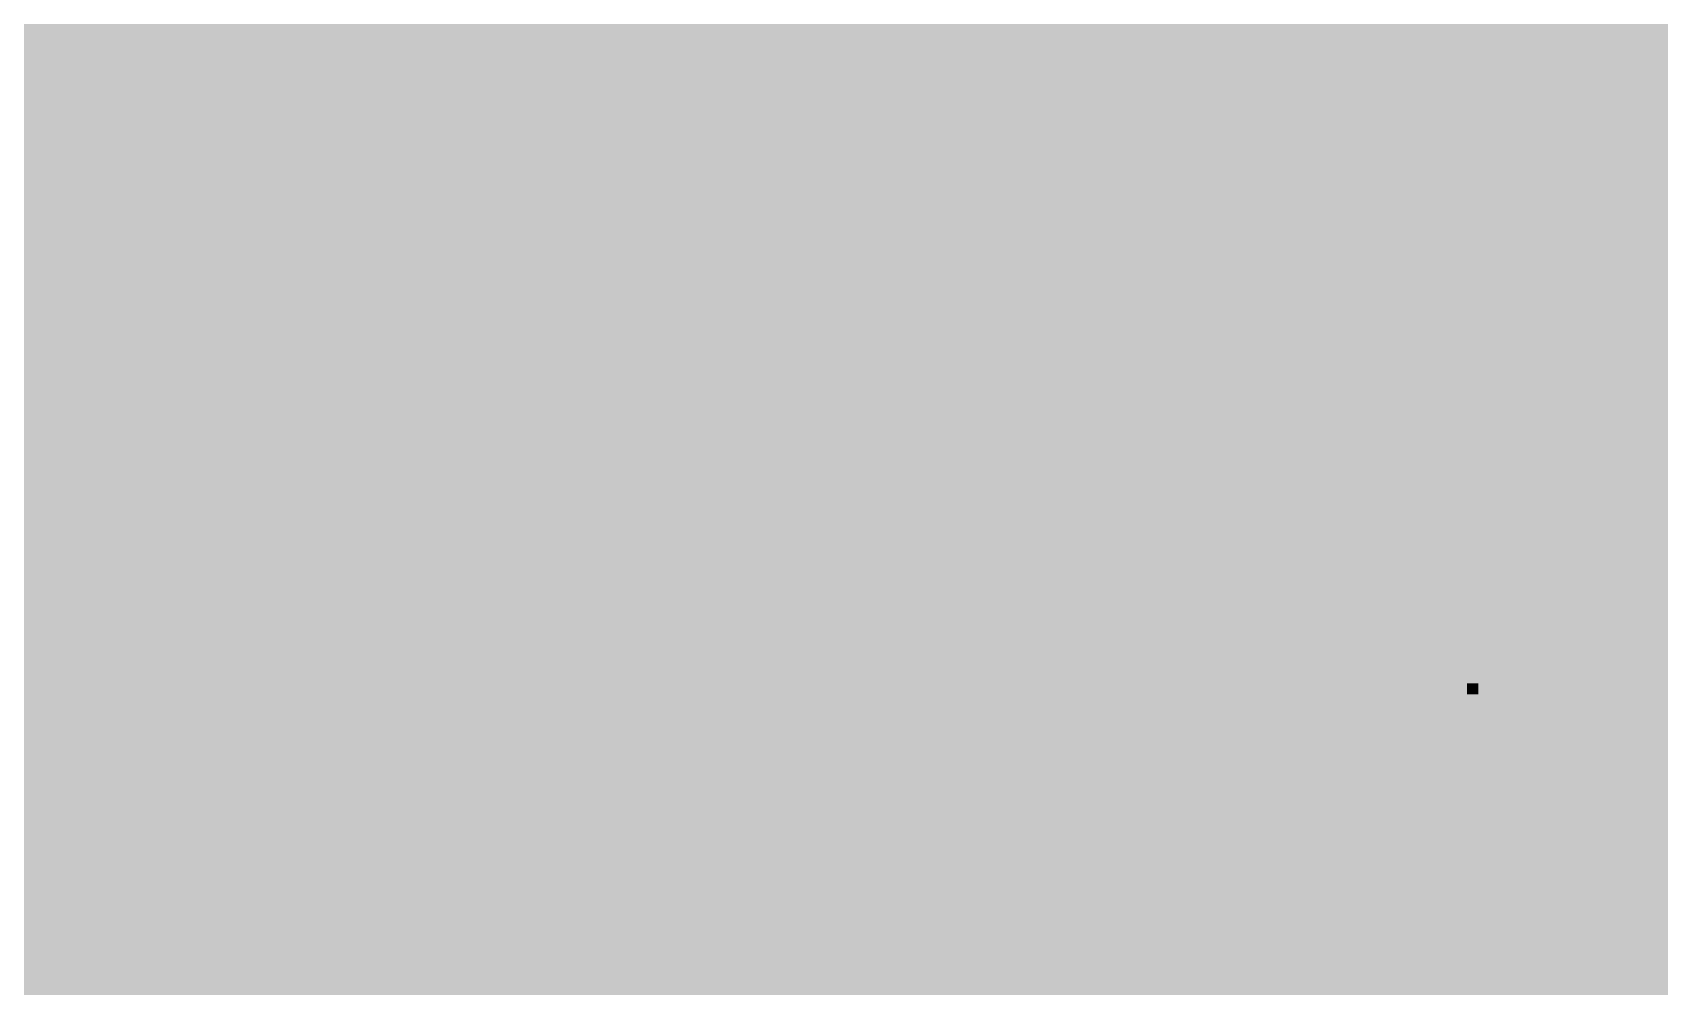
# Model space of a CAD drawing. Extents: x -121 to 151, y -197 to 34.
# Drawn here: x 6.599 to 10.309, y 6.253 to 8.43 of the extents above; entities that cross this region are included whole.
import ezdxf

# ---------------------------------------------------------------- set-up
doc = ezdxf.new("R2010")
doc.units = 0
for name, color, linetype in [('Bottom', 6, 'CONTINUOUS'), ('Bottom_Silk', 11, 'CONTINUOUS'), ('Top', 5, 'CONTINUOUS'), ('Top_Mask', 3, 'CONTINUOUS'), ('Top_Paste', 4, 'CONTINUOUS')]:
    doc.layers.add(name, color=color, linetype=linetype)

msp = doc.modelspace()

# ---------------------------------------------------------------- linework, layer by layer
at = {"layer": 'Bottom', "linetype": 'CONTINUOUS', "const_width": 0.635}
for points in [[(6.1949, 8.6592), (15.0175, 8.6592)], [(6.2842, 8.0275), (14.9778, 8.0275)], [(5.9568, 7.3958), (15.2556, 7.3958)], [(6.2049, 6.7642), (17.1606, 6.7642)], [(6.2484, 6.5011), (10.2508, 2.4963)], [(6.6811, 6.1325), (32.7082, 6.1325)]]:
    msp.add_lwpolyline(points, dxfattribs=at)
at = {"layer": 'Bottom_Silk'}
for points in [[(6.8733, 8.4434), (10.5057, 8.4434), (6.8733, 8.4151), (10.5057, 8.4151)], [(6.8733, 8.4182), (7.4318, 8.4182), (6.8733, 8.3923), (7.4318, 8.3923)], [(6.8733, 8.393), (7.4067, 8.393), (6.8733, 8.3671), (7.4067, 8.3671)], [(7.6101, 8.4182), (8.2197, 8.4182), (7.6101, 8.3923), (8.2197, 8.3923)], [(7.6101, 8.393), (8.1938, 8.393), (7.6101, 8.3671), (8.1938, 8.3671)], [(9.7178, 8.4182), (10.3274, 8.4182), (9.7178, 8.3923), (10.3274, 8.3923)], [(9.7178, 8.393), (10.3023, 8.393), (9.7178, 8.3671), (10.3023, 8.3671)], [(6.8733, 8.3671), (7.3815, 8.3671), (6.8733, 8.3419), (7.3815, 8.3419)], [(7.6353, 8.3671), (8.1687, 8.3671), (7.6353, 8.3419), (8.1687, 8.3419)], [(9.7437, 8.3671), (10.2771, 8.3671), (9.7437, 8.3419), (10.2771, 8.3419)], [(6.8733, 8.3419), (7.3815, 8.3419), (6.8733, 8.316), (7.3815, 8.316)], [(6.8733, 8.3168), (7.3815, 8.3168), (6.8733, 8.2908), (7.3815, 8.2908)], [(7.6353, 8.3419), (8.1687, 8.3419), (7.6353, 8.316), (8.1687, 8.316)], [(7.6353, 8.3168), (8.1687, 8.3168), (7.6353, 8.2908), (8.1687, 8.2908)], [(9.7437, 8.3419), (10.2771, 8.3419), (9.7437, 8.316), (10.2771, 8.316)], [(9.7437, 8.3168), (10.2771, 8.3168), (9.7437, 8.2908), (10.2771, 8.2908)], [(6.8733, 8.2916), (7.3815, 8.2916), (6.8733, 8.2657), (7.3815, 8.2657)], [(7.6353, 8.2916), (8.1687, 8.2916), (7.6353, 8.2657), (8.1687, 8.2657)], [(9.7437, 8.2916), (10.2771, 8.2916), (9.7437, 8.2657), (10.2771, 8.2657)], [(6.8733, 8.2657), (7.3815, 8.2657), (6.8733, 8.2397), (7.3815, 8.2397)], [(6.8733, 8.2405), (7.3815, 8.2405), (6.8733, 8.2146), (7.3815, 8.2146)], [(7.6353, 8.2657), (8.1687, 8.2657), (7.6353, 8.2397), (8.1687, 8.2397)], [(7.6353, 8.2405), (8.1687, 8.2405), (7.6353, 8.2146), (8.1687, 8.2146)], [(9.7437, 8.2657), (10.2771, 8.2657), (9.7437, 8.2397), (10.2771, 8.2397)], [(9.7437, 8.2405), (10.2771, 8.2405), (9.7437, 8.2146), (10.2771, 8.2146)], [(6.8733, 8.2153), (7.3815, 8.2153), (6.8733, 8.1894), (7.3815, 8.1894)], [(7.6353, 8.2153), (8.1687, 8.2153), (7.6353, 8.1894), (8.1687, 8.1894)], [(9.7437, 8.2153), (10.2771, 8.2153), (9.7437, 8.1894), (10.2771, 8.1894)], [(6.8733, 8.1894), (7.4318, 8.1894), (6.8733, 8.1635), (7.4318, 8.1635)], [(6.8733, 8.1642), (7.6863, 8.1642), (6.8733, 8.1383), (7.6863, 8.1383)], [(7.6101, 8.1894), (8.1687, 8.1894), (7.6101, 8.1635), (8.1687, 8.1635)], [(7.8639, 8.1642), (8.1687, 8.1642), (7.8639, 8.1383), (8.1687, 8.1383)], [(8.7272, 8.1642), (9.1844, 8.1642), (8.7272, 8.1383), (9.1844, 8.1383)], [(9.794, 8.1894), (10.2261, 8.1894), (9.794, 8.1642), (10.2261, 8.1642)], [(6.8733, 8.1391), (7.6604, 8.1391), (6.8733, 8.1132), (7.6604, 8.1132)], [(7.889, 8.1391), (8.1687, 8.1391), (7.889, 8.1132), (8.1687, 8.1132)], [(8.7272, 8.1391), (9.2103, 8.1391), (8.7272, 8.1132), (9.2103, 8.1132)], [(6.8733, 8.1132), (7.6353, 8.1132), (6.8733, 8.0872), (7.6353, 8.0872)], [(7.9149, 8.1132), (8.1687, 8.1132), (7.9149, 8.088), (8.1687, 8.088)], [(8.7021, 8.1132), (9.2355, 8.1132), (8.7021, 8.088), (9.2355, 8.088)], [(6.8733, 8.088), (7.6353, 8.088), (6.8733, 8.0621), (7.6353, 8.0621)], [(6.8733, 8.0628), (7.6353, 8.0628), (6.8733, 8.0369), (7.6353, 8.0369)], [(7.9149, 8.088), (8.1687, 8.088), (7.9149, 8.0628), (8.1687, 8.0628)], [(7.9149, 8.0628), (8.1687, 8.0628), (7.9149, 8.0369), (8.1687, 8.0369)], [(8.7021, 8.088), (9.2355, 8.088), (8.7021, 8.0621), (9.2355, 8.0621)], [(8.7021, 8.0628), (9.2355, 8.0628), (8.7021, 8.0369), (9.2355, 8.0369)], [(6.8733, 8.0369), (7.6353, 8.0369), (6.8733, 8.011), (7.6353, 8.011)], [(7.9149, 8.0369), (8.1687, 8.0369), (7.9149, 8.0117), (8.1687, 8.0117)], [(8.7021, 8.0369), (9.2355, 8.0369), (8.7021, 8.0117), (9.2355, 8.0117)], [(6.8733, 8.0117), (7.6353, 8.0117), (6.8733, 7.9858), (7.6353, 7.9858)], [(6.8733, 7.9866), (7.6353, 7.9866), (6.8733, 7.9606), (7.6353, 7.9606)], [(7.9149, 8.0117), (8.1687, 8.0117), (7.9149, 7.9866), (8.1687, 7.9866)], [(7.9149, 7.9866), (8.1687, 7.9866), (7.9149, 7.9606), (8.1687, 7.9606)], [(8.7021, 8.0117), (9.2355, 8.0117), (8.7021, 7.9858), (9.2355, 7.9858)], [(8.7021, 7.9866), (9.2355, 7.9866), (8.7021, 7.9606), (9.2355, 7.9606)], [(6.8733, 7.9614), (7.6353, 7.9614), (6.8733, 7.9347), (7.6353, 7.9347)], [(7.9149, 7.9614), (8.1687, 7.9614), (7.9149, 7.9355), (8.1687, 7.9355)], [(8.7021, 7.9614), (9.2355, 7.9614), (8.7021, 7.9355), (9.2355, 7.9355)], [(6.8733, 7.9355), (7.6604, 7.9355), (6.8733, 7.9095), (7.6604, 7.9095)], [(6.8733, 7.9103), (7.6863, 7.9103), (6.8733, 7.8844), (7.6863, 7.8844)], [(7.8639, 7.9103), (8.1176, 7.9103), (7.8639, 7.8844), (8.1176, 7.8844)], [(7.889, 7.9355), (8.1435, 7.9355), (7.889, 7.9103), (8.1435, 7.9103)], [(8.651, 7.9103), (9.2606, 7.9103), (8.651, 7.8844), (9.2606, 7.8844)], [(8.6769, 7.9355), (9.2606, 7.9355), (8.6769, 7.9095), (9.2606, 7.9095)], [(6.8733, 7.8851), (7.9652, 7.8851), (6.8733, 7.8584), (7.9652, 7.8584)], [(8.4735, 7.8851), (8.7531, 7.8851), (8.4735, 7.8592), (8.7531, 7.8592)], [(8.9055, 7.8851), (9.7178, 7.8851), (8.9055, 7.8584), (9.7178, 7.8584)], [(10.0737, 7.8851), (10.2261, 7.8851), (10.0737, 7.8592), (10.2261, 7.8592)], [(6.8733, 7.8592), (7.9401, 7.8592), (6.8733, 7.8333), (7.9401, 7.8333)], [(6.8733, 7.834), (7.9149, 7.834), (6.8733, 7.8081), (7.9149, 7.8081)], [(8.4224, 7.8592), (8.7272, 7.8592), (8.4224, 7.834), (8.7272, 7.834)], [(8.4224, 7.834), (8.7021, 7.834), (8.4224, 7.8081), (8.7021, 7.8081)], [(8.9307, 7.8592), (9.7437, 7.8592), (8.9307, 7.8333), (9.7437, 7.8333)], [(8.9558, 7.834), (9.7437, 7.834), (8.9558, 7.8081), (9.7437, 7.8081)], [(10.0226, 7.834), (10.2771, 7.834), (10.0226, 7.8081), (10.2771, 7.8081)], [(10.0485, 7.8592), (10.2771, 7.8592), (10.0485, 7.834), (10.2771, 7.834)], [(6.8733, 7.8089), (7.9149, 7.8089), (6.8733, 7.7822), (7.9149, 7.7822)], [(8.4224, 7.8089), (8.7021, 7.8089), (8.4224, 7.7829), (8.7021, 7.7829)], [(8.9558, 7.8089), (9.7437, 7.8089), (8.9558, 7.7829), (9.7437, 7.7829)], [(10.0226, 7.8089), (10.2771, 7.8089), (10.0226, 7.7829), (10.2771, 7.7829)], [(6.8733, 7.7829), (7.9149, 7.7829), (6.8733, 7.757), (7.9149, 7.757)], [(6.8733, 7.7578), (7.9149, 7.7578), (6.8733, 7.7319), (7.9149, 7.7319)], [(8.4224, 7.7829), (8.7021, 7.7829), (8.4224, 7.7578), (8.7021, 7.7578)], [(8.4224, 7.7578), (8.7021, 7.7578), (8.4224, 7.7326), (8.7021, 7.7326)], [(8.9558, 7.7829), (9.7437, 7.7829), (8.9558, 7.757), (9.7437, 7.757)], [(8.9558, 7.7578), (9.7437, 7.7578), (8.9558, 7.7319), (9.7437, 7.7319)], [(10.0226, 7.7829), (10.2771, 7.7829), (10.0226, 7.7578), (10.2771, 7.7578)], [(10.0226, 7.7578), (10.2771, 7.7578), (10.0226, 7.7326), (10.2771, 7.7326)], [(6.8733, 7.7326), (7.9149, 7.7326), (6.8733, 7.7059), (7.9149, 7.7059)], [(8.4224, 7.7326), (8.7021, 7.7326), (8.4224, 7.7067), (8.7021, 7.7067)], [(8.9558, 7.7326), (9.7437, 7.7326), (8.9558, 7.7067), (9.7437, 7.7067)], [(10.0226, 7.7326), (10.2771, 7.7326), (10.0226, 7.7067), (10.2771, 7.7067)], [(6.8733, 7.7074), (7.9149, 7.7074), (6.8733, 7.6808), (7.9149, 7.6808)], [(6.8733, 7.6815), (7.889, 7.6815), (6.8733, 7.6556), (7.889, 7.6556)], [(8.3973, 7.6815), (8.7272, 7.6815), (8.3973, 7.6564), (8.7272, 7.6564)], [(8.4224, 7.7074), (8.7021, 7.7074), (8.4224, 7.6815), (8.7021, 7.6815)], [(8.9307, 7.6815), (9.7178, 7.6815), (8.9307, 7.6556), (9.7178, 7.6556)], [(8.9558, 7.7074), (9.7437, 7.7074), (8.9558, 7.6808), (9.7437, 7.6808)], [(10.0226, 7.7074), (10.2771, 7.7074), (10.0226, 7.6815), (10.2771, 7.6815)], [(10.0485, 7.6815), (10.3023, 7.6815), (10.0485, 7.6564), (10.3023, 7.6564)], [(6.8733, 7.6564), (7.8639, 7.6564), (6.8733, 7.6304), (7.8639, 7.6304)], [(8.3973, 7.6564), (8.7272, 7.6564), (8.3973, 7.6304), (8.7272, 7.6304)], [(8.9307, 7.6564), (9.7178, 7.6564), (8.9307, 7.6304), (9.7178, 7.6304)], [(10.0485, 7.6564), (10.3274, 7.6564), (10.0485, 7.6304), (10.3274, 7.6304)], [(6.8733, 7.6312), (7.6863, 7.6312), (6.8733, 7.6045), (7.6863, 7.6045)], [(8.2197, 7.6312), (8.4735, 7.6312), (8.2197, 7.6053), (8.4735, 7.6053)], [(8.651, 7.6312), (9.2606, 7.6312), (8.651, 7.6053), (9.2606, 7.6053)], [(10.2261, 7.6312), (10.5057, 7.6312), (10.2261, 7.6053), (10.5057, 7.6053)], [(6.8733, 7.6053), (7.6604, 7.6053), (6.8733, 7.5793), (7.6604, 7.5793)], [(6.8733, 7.5801), (7.6353, 7.5801), (6.8733, 7.5542), (7.6353, 7.5542)], [(8.1687, 7.5801), (8.4224, 7.5801), (8.1687, 7.5542), (8.4224, 7.5542)], [(8.1938, 7.6053), (8.4483, 7.6053), (8.1938, 7.5801), (8.4483, 7.5801)], [(8.6769, 7.6053), (9.2606, 7.6053), (8.6769, 7.5793), (9.2606, 7.5793)], [(8.7021, 7.5801), (9.2355, 7.5801), (8.7021, 7.5542), (9.2355, 7.5542)], [(10.2512, 7.6053), (10.5057, 7.6053), (10.2512, 7.5801), (10.5057, 7.5801)], [(10.2771, 7.5801), (10.5309, 7.5801), (10.2771, 7.5542), (10.5309, 7.5542)], [(6.8733, 7.5549), (7.6353, 7.5549), (6.8733, 7.529), (7.6353, 7.529)], [(8.1687, 7.5549), (8.4224, 7.5549), (8.1687, 7.529), (8.4224, 7.529)], [(8.7021, 7.5549), (9.2355, 7.5549), (8.7021, 7.529), (9.2355, 7.529)], [(10.2771, 7.5549), (10.5309, 7.5549), (10.2771, 7.529), (10.5309, 7.529)], [(6.8733, 7.529), (7.6353, 7.529), (6.8733, 7.5031), (7.6353, 7.5031)], [(6.8733, 7.5038), (7.6353, 7.5038), (6.8733, 7.4779), (7.6353, 7.4779)], [(8.1687, 7.529), (8.4224, 7.529), (8.1687, 7.5038), (8.4224, 7.5038)], [(8.1687, 7.5038), (8.4224, 7.5038), (8.1687, 7.4779), (8.4224, 7.4779)], [(8.7021, 7.529), (9.2355, 7.529), (8.7021, 7.5031), (9.2355, 7.5031)], [(8.7021, 7.5038), (9.2355, 7.5038), (8.7021, 7.4779), (9.2355, 7.4779)], [(10.2771, 7.529), (10.5309, 7.529), (10.2771, 7.5038), (10.5309, 7.5038)], [(10.2771, 7.5038), (10.5309, 7.5038), (10.2771, 7.4779), (10.5309, 7.4779)], [(6.8733, 7.4787), (7.6353, 7.4787), (6.8733, 7.4527), (7.6353, 7.4527)], [(8.1687, 7.4787), (8.4224, 7.4787), (8.1687, 7.4527), (8.4224, 7.4527)], [(8.7021, 7.4787), (9.2355, 7.4787), (8.7021, 7.4527), (9.2355, 7.4527)], [(10.2771, 7.4787), (10.5309, 7.4787), (10.2771, 7.4527), (10.5309, 7.4527)], [(6.8733, 7.4527), (7.6353, 7.4527), (6.8733, 7.4268), (7.6353, 7.4268)], [(6.8733, 7.4276), (7.6353, 7.4276), (6.8733, 7.4016), (7.6353, 7.4016)], [(8.1687, 7.4527), (8.4224, 7.4527), (8.1687, 7.4276), (8.4224, 7.4276)], [(8.1687, 7.4276), (8.4224, 7.4276), (8.1687, 7.4024), (8.4224, 7.4024)], [(8.7021, 7.4527), (9.2355, 7.4527), (8.7021, 7.4276), (9.2355, 7.4276)], [(8.7021, 7.4276), (9.2606, 7.4276), (8.7021, 7.4016), (9.2606, 7.4016)], [(10.2771, 7.4527), (10.5309, 7.4527), (10.2771, 7.4276), (10.5309, 7.4276)], [(10.2771, 7.4276), (10.5309, 7.4276), (10.2771, 7.4024), (10.5309, 7.4024)], [(6.8733, 7.4024), (7.6101, 7.4024), (6.8733, 7.3765), (7.6101, 7.3765)], [(8.2197, 7.4024), (8.4735, 7.4024), (8.2197, 7.3765), (8.4735, 7.3765)], [(8.651, 7.4024), (9.2865, 7.4024), (8.651, 7.3765), (9.2865, 7.3765)], [(10.2261, 7.4024), (10.5057, 7.4024), (10.2261, 7.3765), (10.5057, 7.3765)], [(6.8733, 7.3772), (7.4318, 7.3772), (6.8733, 7.3513), (7.4318, 7.3513)], [(6.8733, 7.3513), (7.4067, 7.3513), (6.8733, 7.3254), (7.4067, 7.3254)], [(8.3973, 7.3772), (8.7272, 7.3772), (8.3973, 7.3513), (8.7272, 7.3513)], [(8.3973, 7.3513), (8.7272, 7.3513), (8.3973, 7.3261), (8.7272, 7.3261)], [(9.1844, 7.3772), (9.4389, 7.3772), (9.1844, 7.3513), (9.4389, 7.3513)], [(9.2103, 7.3513), (9.4641, 7.3513), (9.2103, 7.3261), (9.4641, 7.3261)], [(9.7689, 7.3513), (10.3023, 7.3513), (9.7689, 7.3254), (10.3023, 7.3254)], [(9.794, 7.3772), (10.3274, 7.3772), (9.794, 7.3513), (10.3274, 7.3513)], [(6.8733, 7.3261), (7.3815, 7.3261), (6.8733, 7.3002), (7.3815, 7.3002)], [(8.4224, 7.3261), (8.7021, 7.3261), (8.4224, 7.3002), (8.7021, 7.3002)], [(9.2355, 7.3261), (9.4892, 7.3261), (9.2355, 7.3002), (9.4892, 7.3002)], [(9.7437, 7.3261), (10.2771, 7.3261), (9.7437, 7.3002), (10.2771, 7.3002)], [(6.8733, 7.301), (7.3815, 7.301), (6.8733, 7.275), (7.3815, 7.275)], [(6.8733, 7.275), (7.3815, 7.275), (6.8733, 7.2491), (7.3815, 7.2491)], [(8.4224, 7.301), (8.7021, 7.301), (8.4224, 7.275), (8.7021, 7.275)], [(8.4224, 7.275), (8.7021, 7.275), (8.4224, 7.2499), (8.7021, 7.2499)], [(9.2355, 7.301), (9.4892, 7.301), (9.2355, 7.275), (9.4892, 7.275)], [(9.2355, 7.275), (9.4892, 7.275), (9.2355, 7.2499), (9.4892, 7.2499)], [(9.7437, 7.301), (10.2771, 7.301), (9.7437, 7.275), (10.2771, 7.275)], [(9.7437, 7.275), (10.2771, 7.275), (9.7437, 7.2491), (10.2771, 7.2491)], [(6.8733, 7.2499), (7.3815, 7.2499), (6.8733, 7.224), (7.3815, 7.224)], [(8.4224, 7.2499), (8.7021, 7.2499), (8.4224, 7.224), (8.7021, 7.224)], [(9.2355, 7.2499), (9.4892, 7.2499), (9.2355, 7.224), (9.4892, 7.224)], [(9.7437, 7.2499), (10.2771, 7.2499), (9.7437, 7.224), (10.2771, 7.224)], [(6.8733, 7.2247), (7.3815, 7.2247), (6.8733, 7.1988), (7.3815, 7.1988)], [(6.8733, 7.1988), (7.3815, 7.1988), (6.8733, 7.1736), (7.3815, 7.1736)], [(8.4224, 7.2247), (8.7021, 7.2247), (8.4224, 7.1988), (8.7021, 7.1988)], [(8.4224, 7.1988), (8.7021, 7.1988), (8.4224, 7.1736), (8.7021, 7.1736)], [(9.2355, 7.2247), (9.4892, 7.2247), (9.2355, 7.1988), (9.4892, 7.1988)], [(9.2355, 7.1988), (9.4892, 7.1988), (9.2355, 7.1736), (9.4892, 7.1736)], [(9.7437, 7.2247), (10.2771, 7.2247), (9.7437, 7.1988), (10.2771, 7.1988)], [(9.7437, 7.1988), (10.2771, 7.1988), (9.7437, 7.1736), (10.2771, 7.1736)], [(6.8733, 7.1736), (7.3815, 7.1736), (6.8733, 7.1477), (7.3815, 7.1477)], [(8.4224, 7.1736), (8.7021, 7.1736), (8.4224, 7.1477), (8.7021, 7.1477)], [(9.2355, 7.1736), (9.4892, 7.1736), (9.2355, 7.1477), (9.4892, 7.1477)], [(9.7437, 7.1736), (10.2771, 7.1736), (9.7437, 7.1477), (10.2771, 7.1477)], [(6.8733, 7.1485), (7.4067, 7.1485), (6.8733, 7.1225), (7.4067, 7.1225)], [(8.3973, 7.1485), (8.7272, 7.1485), (8.3973, 7.1225), (8.7272, 7.1225)], [(9.2103, 7.1485), (9.5151, 7.1485), (9.2103, 7.1225), (9.5151, 7.1225)], [(9.7178, 7.1485), (10.2512, 7.1485), (9.7178, 7.1225), (10.2512, 7.1225)], [(6.8733, 7.1225), (7.4318, 7.1225), (6.8733, 7.0974), (7.4318, 7.0974)], [(6.8733, 7.0974), (7.6101, 7.0974), (6.8733, 7.0714), (7.6101, 7.0714)], [(7.9652, 7.0974), (8.4735, 7.0974), (7.9652, 7.0714), (8.4735, 7.0714)], [(8.3973, 7.1225), (8.7272, 7.1225), (8.3973, 7.0974), (8.7272, 7.0974)], [(8.651, 7.0974), (9.794, 7.0974), (8.651, 7.0714), (9.794, 7.0714)], [(9.1844, 7.1225), (9.5403, 7.1225), (9.1844, 7.0974), (9.5403, 7.0974)], [(9.7178, 7.1225), (10.2261, 7.1225), (9.7178, 7.0974), (10.2261, 7.0974)], [(6.8733, 7.0722), (7.6353, 7.0722), (6.8733, 7.0463), (7.6353, 7.0463)], [(7.9401, 7.0722), (8.4224, 7.0722), (7.9401, 7.0463), (8.4224, 7.0463)], [(8.7021, 7.0722), (9.7437, 7.0722), (8.7021, 7.0455), (9.7437, 7.0455)], [(6.8733, 7.047), (7.6353, 7.047), (6.8733, 7.0203), (7.6353, 7.0203)], [(6.8733, 7.0211), (7.6353, 7.0211), (6.8733, 6.9952), (7.6353, 6.9952)], [(7.9149, 7.047), (8.4224, 7.047), (7.9149, 7.0211), (8.4224, 7.0211)], [(7.9149, 7.0211), (8.4224, 7.0211), (7.9149, 6.9952), (8.4224, 6.9952)], [(8.7021, 7.047), (9.7437, 7.047), (8.7021, 7.0203), (9.7437, 7.0203)], [(8.7021, 7.0211), (9.7437, 7.0211), (8.7021, 6.9952), (9.7437, 6.9952)], [(6.8733, 6.9959), (7.6353, 6.9959), (6.8733, 6.97), (7.6353, 6.97)], [(7.9149, 6.9959), (8.4224, 6.9959), (7.9149, 6.97), (8.4224, 6.97)], [(8.7021, 6.9959), (9.7437, 6.9959), (8.7021, 6.97), (9.7437, 6.97)], [(6.8733, 6.9708), (7.6353, 6.9708), (6.8733, 6.9448), (7.6353, 6.9448)], [(6.8733, 6.9448), (7.6353, 6.9448), (6.8733, 6.9189), (7.6353, 6.9189)], [(7.9149, 6.9708), (8.4224, 6.9708), (7.9149, 6.9448), (8.4224, 6.9448)], [(7.9149, 6.9448), (8.4224, 6.9448), (7.9149, 6.9189), (8.4224, 6.9189)], [(8.7021, 6.9708), (9.7437, 6.9708), (8.7021, 6.9441), (9.7437, 6.9441)], [(8.7021, 6.9448), (9.7437, 6.9448), (8.7021, 6.9189), (9.7437, 6.9189)], [(9.8702, 6.9448), (9.8961, 6.9448), (9.8702, 6.9197), (9.8961, 6.9197)], [(6.8733, 6.9197), (7.6353, 6.9197), (6.8733, 6.8937), (7.6353, 6.8937)], [(7.9149, 6.9197), (8.4224, 6.9197), (7.9149, 6.8937), (8.4224, 6.8937)], [(8.7021, 6.9197), (9.7437, 6.9197), (8.7021, 6.8937), (9.7437, 6.8937)], [(6.8733, 6.8945), (7.6604, 6.8945), (6.8733, 6.8686), (7.6604, 6.8686)], [(6.8733, 6.8686), (7.6863, 6.8686), (6.8733, 6.8427), (7.6863, 6.8427)], [(7.8639, 6.8686), (8.3973, 6.8686), (7.8639, 6.8434), (8.3973, 6.8434)], [(7.889, 6.8945), (8.3973, 6.8945), (7.889, 6.8686), (8.3973, 6.8686)], [(8.7021, 6.8945), (9.7437, 6.8945), (8.7021, 6.8678), (9.7437, 6.8678)], [(8.7021, 6.8686), (9.7437, 6.8686), (8.7021, 6.8427), (9.7437, 6.8427)], [(6.8733, 6.8434), (7.9401, 6.8434), (6.8733, 6.8175), (7.9401, 6.8175)], [(8.7021, 6.8434), (9.0069, 6.8434), (8.7021, 6.8175), (9.0069, 6.8175)], [(9.1844, 6.8434), (9.7437, 6.8434), (9.1844, 6.8175), (9.7437, 6.8175)], [(10.0485, 6.8434), (10.2261, 6.8434), (10.0485, 6.8182), (10.2261, 6.8182)], [(6.8733, 6.8182), (7.9401, 6.8182), (6.8733, 6.7916), (7.9401, 6.7916)], [(6.8733, 6.7923), (7.9149, 6.7923), (6.8733, 6.7664), (7.9149, 6.7664)], [(8.7021, 6.8182), (8.9817, 6.8182), (8.7021, 6.7923), (8.9817, 6.7923)], [(8.7021, 6.7923), (8.9558, 6.7923), (8.7021, 6.7672), (8.9558, 6.7672)], [(9.2103, 6.8182), (9.7437, 6.8182), (9.2103, 6.7923), (9.7437, 6.7923)], [(9.2355, 6.7923), (9.7437, 6.7923), (9.2355, 6.7672), (9.7437, 6.7672)], [(10.0226, 6.7923), (10.2771, 6.7923), (10.0226, 6.7672), (10.2771, 6.7672)], [(10.0485, 6.8182), (10.2512, 6.8182), (10.0485, 6.7923), (10.2512, 6.7923)], [(6.8733, 6.7672), (7.9149, 6.7672), (6.8733, 6.7412), (7.9149, 6.7412)], [(8.7021, 6.7672), (8.9558, 6.7672), (8.7021, 6.742), (8.9558, 6.742)], [(9.2355, 6.7672), (9.7437, 6.7672), (9.2355, 6.7412), (9.7437, 6.7412)], [(10.0226, 6.7672), (10.2771, 6.7672), (10.0226, 6.742), (10.2771, 6.742)], [(6.8733, 6.742), (7.9149, 6.742), (6.8733, 6.7153), (7.9149, 6.7153)], [(6.8733, 6.7168), (7.9149, 6.7168), (6.8733, 6.6901), (7.9149, 6.6901)], [(8.7021, 6.742), (8.9558, 6.742), (8.7021, 6.7161), (8.9558, 6.7161)], [(8.7021, 6.7168), (8.9558, 6.7168), (8.7021, 6.6909), (8.9558, 6.6909)], [(9.2355, 6.742), (9.7437, 6.742), (9.2355, 6.7161), (9.7437, 6.7161)], [(9.2355, 6.7168), (9.7437, 6.7168), (9.2355, 6.6909), (9.7437, 6.6909)], [(10.0226, 6.742), (10.2771, 6.742), (10.0226, 6.7161), (10.2771, 6.7161)], [(10.0226, 6.7168), (10.2771, 6.7168), (10.0226, 6.6909), (10.2771, 6.6909)], [(6.8733, 6.6909), (7.9149, 6.6909), (6.8733, 6.665), (7.9149, 6.665)], [(8.7021, 6.6909), (8.9558, 6.6909), (8.7021, 6.6657), (8.9558, 6.6657)], [(9.2355, 6.6909), (9.7437, 6.6909), (9.2355, 6.665), (9.7437, 6.665)], [(10.0226, 6.6909), (10.2771, 6.6909), (10.0226, 6.6657), (10.2771, 6.6657)], [(6.8733, 6.6657), (7.9149, 6.6657), (6.8733, 6.6398), (7.9149, 6.6398)], [(8.7021, 6.6657), (8.9558, 6.6657), (8.7021, 6.6398), (8.9558, 6.6398)], [(9.2355, 6.6657), (9.7437, 6.6657), (9.2355, 6.6398), (9.7437, 6.6398)], [(10.0226, 6.6657), (10.2771, 6.6657), (10.0226, 6.6398), (10.2771, 6.6398)], [(6.8733, 6.6406), (7.9149, 6.6406), (6.8733, 6.6139), (7.9149, 6.6139)], [(6.8733, 6.6146), (7.8639, 6.6146), (6.8733, 6.5887), (7.8639, 6.5887)], [(8.651, 6.6146), (8.9558, 6.6146), (8.651, 6.5895), (8.9558, 6.5895)], [(8.7021, 6.6406), (8.9558, 6.6406), (8.7021, 6.6146), (8.9558, 6.6146)], [(9.2606, 6.6406), (9.7437, 6.6406), (9.2606, 6.6146), (9.7437, 6.6146)], [(9.2865, 6.6146), (9.794, 6.6146), (9.2865, 6.5887), (9.794, 6.5887)], [(9.9723, 6.6146), (10.3274, 6.6146), (9.9723, 6.5895), (10.3274, 6.5895)], [(10.0226, 6.6406), (10.2771, 6.6406), (10.0226, 6.6146), (10.2771, 6.6146)], [(6.8733, 6.5895), (7.6863, 6.5895), (6.8733, 6.5635), (7.6863, 6.5635)], [(8.4735, 6.5895), (8.9558, 6.5895), (8.4735, 6.5635), (8.9558, 6.5635)], [(9.4389, 6.5895), (10.5819, 6.5895), (9.4389, 6.5635), (10.5819, 6.5635)], [(6.8733, 6.5643), (7.6604, 6.5643), (6.8733, 6.5384), (7.6604, 6.5384)], [(6.8733, 6.5384), (7.6353, 6.5384), (6.8733, 6.5124), (7.6353, 6.5124)], [(8.4224, 6.5384), (8.9558, 6.5384), (8.4224, 6.5132), (8.9558, 6.5132)], [(8.4483, 6.5643), (8.9558, 6.5643), (8.4483, 6.5384), (8.9558, 6.5384)], [(9.4641, 6.5643), (10.556, 6.5643), (9.4641, 6.5376), (10.556, 6.5376)], [(9.4892, 6.5384), (10.5309, 6.5384), (9.4892, 6.5124), (10.5309, 6.5124)], [(6.8733, 6.5132), (7.6353, 6.5132), (6.8733, 6.4873), (7.6353, 6.4873)], [(8.4224, 6.5132), (8.9558, 6.5132), (8.4224, 6.4873), (8.9558, 6.4873)], [(9.4892, 6.5132), (10.5309, 6.5132), (9.4892, 6.4873), (10.5309, 6.4873)], [(6.8733, 6.488), (7.6353, 6.488), (6.8733, 6.4621), (7.6353, 6.4621)], [(6.8733, 6.4621), (7.6353, 6.4621), (6.8733, 6.4362), (7.6353, 6.4362)], [(8.4224, 6.488), (8.9558, 6.488), (8.4224, 6.4621), (8.9558, 6.4621)], [(8.4224, 6.4621), (8.9558, 6.4621), (8.4224, 6.4369), (8.9558, 6.4369)], [(9.4892, 6.488), (10.5309, 6.488), (9.4892, 6.4613), (10.5309, 6.4613)], [(9.4892, 6.4621), (10.5309, 6.4621), (9.4892, 6.4362), (10.5309, 6.4362)], [(6.8733, 6.4369), (7.6353, 6.4369), (6.8733, 6.411), (7.6353, 6.411)], [(8.4224, 6.4369), (8.9558, 6.4369), (8.4224, 6.411), (8.9558, 6.411)], [(9.4892, 6.4369), (10.5309, 6.4369), (9.4892, 6.411), (10.5309, 6.411)], [(6.8733, 6.4118), (7.6353, 6.4118), (6.8733, 6.3859), (7.6353, 6.3859)], [(6.8733, 6.3866), (7.6353, 6.3866), (6.8733, 6.3599), (7.6353, 6.3599)], [(8.4224, 6.4118), (8.9558, 6.4118), (8.4224, 6.3859), (8.9558, 6.3859)], [(8.4224, 6.3866), (8.9558, 6.3866), (8.4224, 6.3607), (8.9558, 6.3607)], [(9.4892, 6.4118), (10.5309, 6.4118), (9.4892, 6.3851), (10.5309, 6.3851)], [(9.4892, 6.3866), (10.5309, 6.3866), (9.4892, 6.3599), (10.5309, 6.3599)], [(6.8733, 6.3607), (7.6604, 6.3607), (6.8733, 6.3348), (7.6604, 6.3348)], [(8.4483, 6.3607), (8.9307, 6.3607), (8.4483, 6.3348), (8.9307, 6.3348)], [(9.5151, 6.3607), (10.556, 6.3607), (9.5151, 6.3348), (10.556, 6.3348)], [(6.8733, 6.3355), (7.6863, 6.3355), (6.8733, 6.3096), (7.6863, 6.3096)], [(6.8733, 6.3104), (7.8639, 6.3104), (6.8733, 6.2837), (7.8639, 6.2837)], [(8.4735, 6.3355), (8.9307, 6.3355), (8.4735, 6.3096), (8.9307, 6.3096)], [(9.5403, 6.3355), (10.5819, 6.3355), (9.5403, 6.3096), (10.5819, 6.3096)], [(6.8733, 6.2844), (7.9149, 6.2844), (6.8733, 6.2585), (7.9149, 6.2585)], [(6.8733, 6.2593), (7.9149, 6.2593), (6.8733, 6.2333), (7.9149, 6.2333)]]:
    msp.add_solid(points, dxfattribs=at)
at = {"layer": 'Top'}
for points in [[(6.732, 7.8474), (8.982, 7.8474), (6.732, 7.3474), (8.982, 7.3474)], [(6.732, 7.0474), (8.982, 7.0474), (6.732, 6.5474), (8.982, 6.5474)]]:
    msp.add_solid(points, dxfattribs=at)
at = {"layer": 'Top_Mask'}
for points in [[(6.632, 7.9474), (9.082, 7.9474), (6.632, 7.2474), (9.082, 7.2474)], [(6.632, 7.1474), (9.082, 7.1474), (6.632, 6.4474), (9.082, 6.4474)], [(6.632, 6.3474), (9.082, 6.3474), (6.632, 5.6474), (9.082, 5.6474)]]:
    msp.add_solid(points, dxfattribs=at)
at = {"layer": 'Top_Paste'}
for points in [[(6.832, 7.7474), (8.882, 7.7474), (6.832, 7.4474), (8.882, 7.4474)], [(6.832, 6.9474), (8.882, 6.9474), (6.832, 6.6474), (8.882, 6.6474)]]:
    msp.add_solid(points, dxfattribs=at)

doc.saveas('drawing.dxf')
